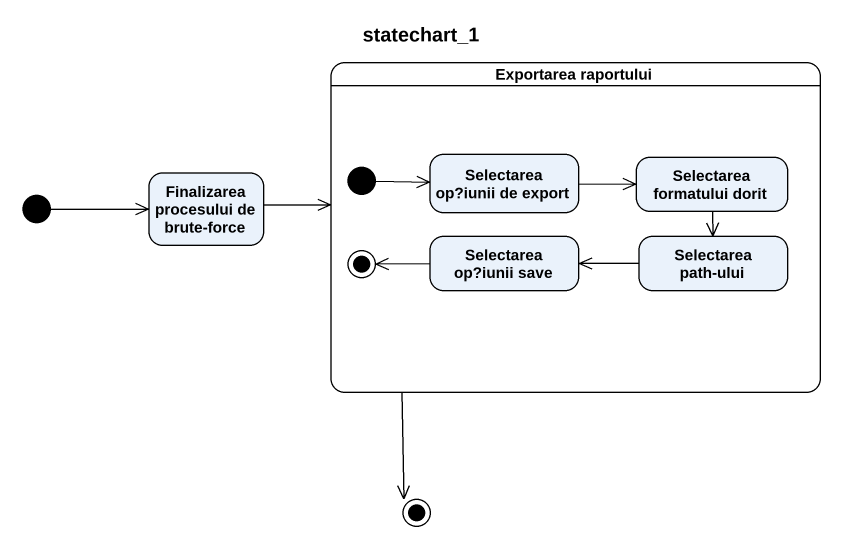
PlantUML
@startuml
title statechart_1
hide empty description
state "Exportarea raportului" as Exportarea_raportului {
  state "Selectarea op?iunii de export" as Selectarea_op_iunii_de
  state "Selectarea formatului dorit" as Selectarea_formatului_dorit
  state "Selectarea op?iunii save" as Selectarea_op_iunii_save
  state "Selectarea path-ului" as Selectarea_path_ului
  [*] -right-> Selectarea_op_iunii_de
  Selectarea_op_iunii_save -left-> [*]
}
state "Finalizarea procesului de brute-force" as Finalizarea_procesului_de
[*] -right-> Finalizarea_procesului_de
Selectarea_op_iunii_de -right-> Selectarea_formatului_dorit
Selectarea_formatului_dorit --> Selectarea_path_ului
Finalizarea_procesului_de -right-> Exportarea_raportului
Selectarea_path_ului -left-> Selectarea_op_iunii_save
Exportarea_raportului --> [*]
@enduml
